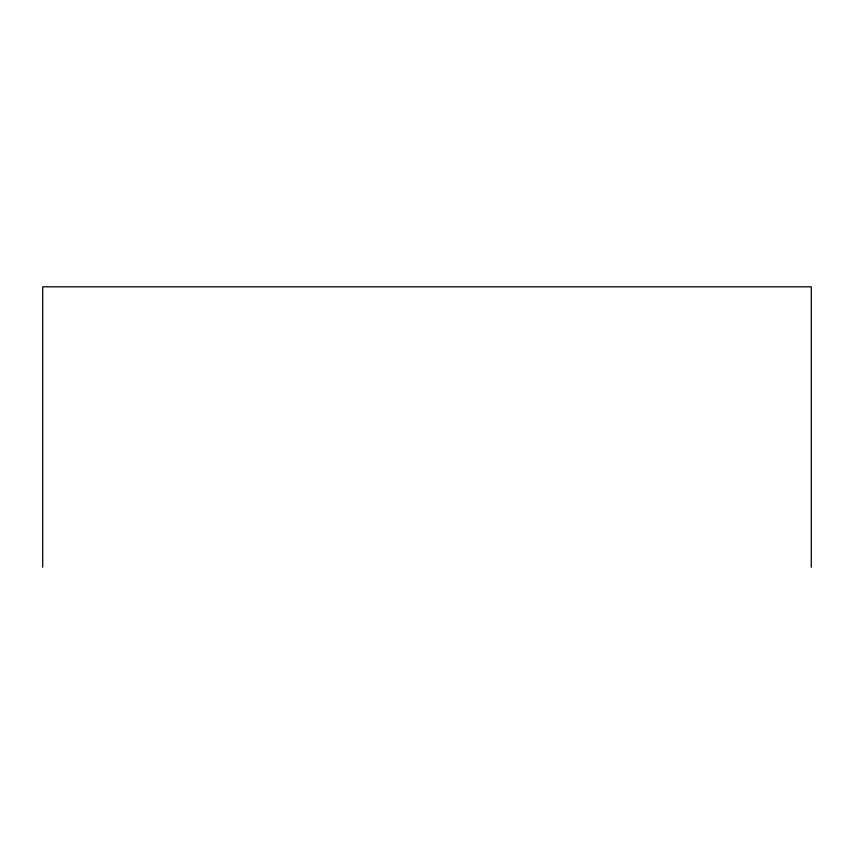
<?xml version="1.0" encoding="UTF-8"?>
<svg xmlns="http://www.w3.org/2000/svg" width="854" height="854" viewBox="0 0 854 854"><rect width="100%" height="100%" fill="white"/><g stroke="black" fill="none" stroke-linecap="round" stroke-linejoin="round"><path stroke-width="1.28" d="M811.3 567.184L811.3 286.816L42.7 286.816L42.7 567.184"/></g></svg>
